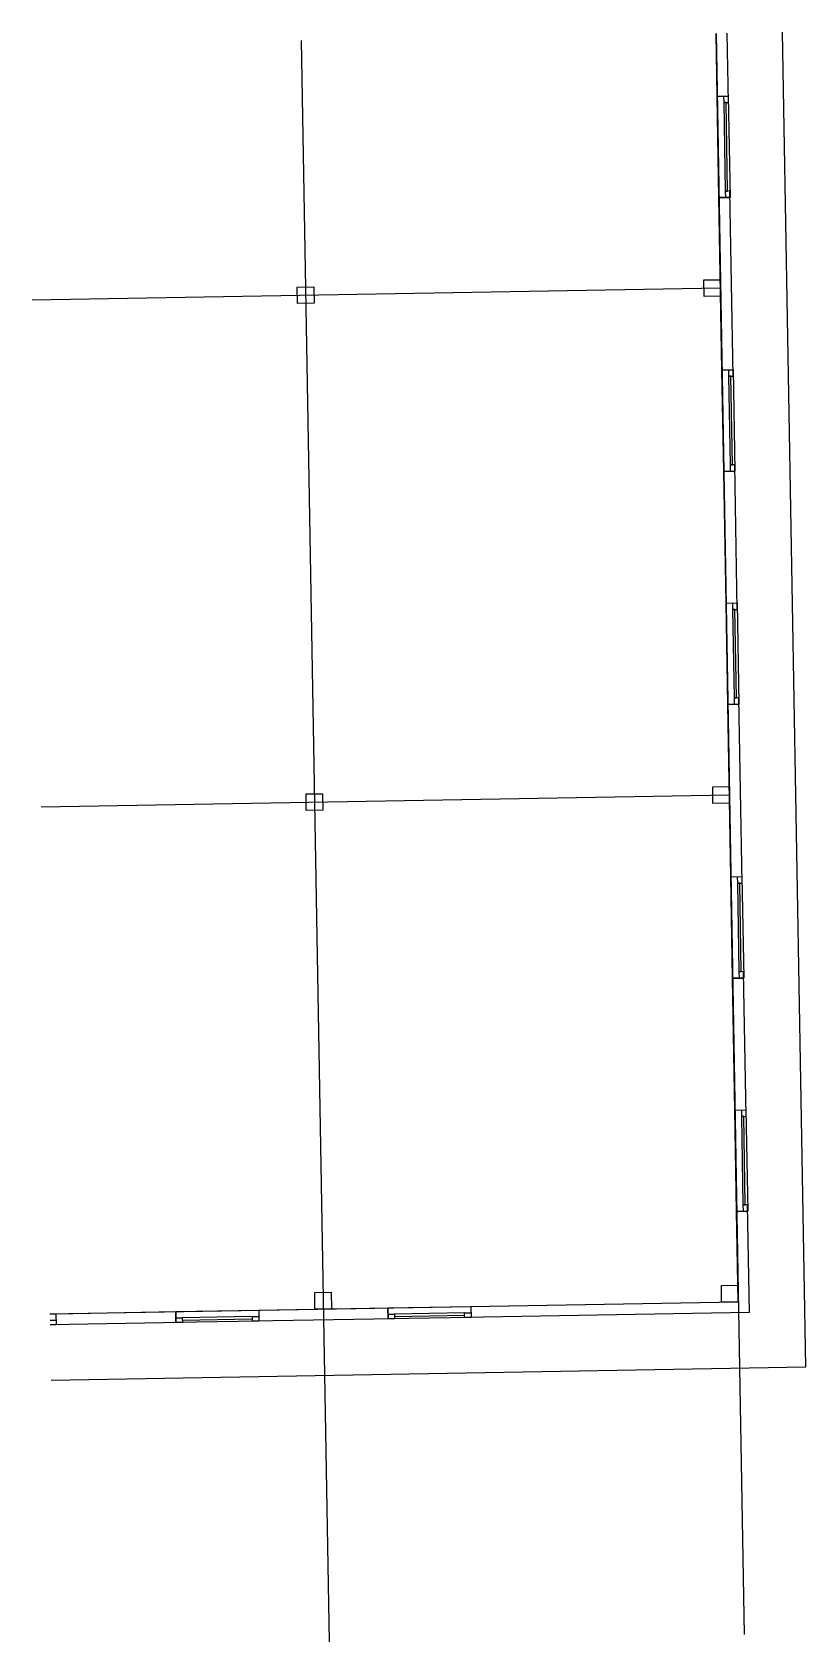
# Model space of a CAD drawing. Extents: x -12 to 979, y -12 to 2051.
import ezdxf

# ---------------------------------------------------------------- set-up
doc = ezdxf.new("R2010")
doc.units = 0

msp = doc.modelspace()

# ---------------------------------------------------------------- linework, layer by layer
for p, q in [((863.8, 2049.3), (899.6, -2.4)), ((865.2, 1968.7), (863.8, 2049.3)), ((879.5, 1960.7), (877.9, 2049.6)), ((978.6, 340.6), (948.8, 2050.8)), ((332.4, 2040), (368.2, -11.6)), ((865.2, 1968.7), (879.3, 1969)), ((865.2, 1968.7), (879.3, 1969)), ((867.4, 1838.8), (865.2, 1968.7)), ((865.2, 1968.7), (865.2, 1968.7)), ((873.4, 1968.9), (873.6, 1960.6)), ((873.6, 1960.6), (879.5, 1960.7)), ((876.5, 1960.7), (873.6, 1960.6)), ((873.6, 1960.6), (875.6, 1847.3)), ((873.6, 1960.6), (873.6, 1960.6)), ((878.5, 1847.3), (876.5, 1960.7)), ((879.3, 1969), (881.6, 1839.1)), ((879.5, 1960.7), (879.5, 1960.7)), ((867.4, 1838.8), (881.6, 1839.1)), ((881.6, 1839.1), (867.4, 1838.8)), ((871.3, 1618), (867.4, 1838.8)), ((881.5, 1847.4), (875.6, 1847.3)), ((875.6, 1847.3), (878.5, 1847.3)), ((875.6, 1847.3), (875.7, 1839)), ((885.6, 1610), (881.5, 1847.4)), ((881.6, 1839.1), (881.6, 1839.1)), ((848, 1733.4), (869.3, 1733.7)), ((848.4, 1712.1), (848, 1733.4)), ((848, 1733.4), (848, 1733.4)), ((869.3, 1733.7), (869.6, 1712.5)), ((-12.1, 1707.7), (869.5, 1723.1)), ((327.2, 1724.3), (348.5, 1724.7)), ((327.6, 1703), (327.2, 1724.3)), ((327.2, 1724.3), (327.2, 1724.3)), ((348.5, 1724.7), (348.9, 1703.4)), ((869.6, 1712.5), (848.4, 1712.1)), ((348.9, 1703.4), (327.6, 1703)), ((871.3, 1618), (885.5, 1618.3)), ((871.3, 1618), (885.5, 1618.3)), ((873.6, 1488.1), (871.3, 1618)), ((871.3, 1618), (871.3, 1618)), ((879.6, 1618.2), (879.7, 1609.9)), ((879.7, 1609.9), (885.6, 1610)), ((879.7, 1609.9), (881.7, 1496.5)), ((882.7, 1609.9), (879.7, 1609.9)), ((879.7, 1609.9), (879.7, 1609.9)), ((884.6, 1496.6), (882.7, 1609.9)), ((885.5, 1618.3), (887.7, 1488.4)), ((885.6, 1610), (885.6, 1610)), ((873.6, 1488.1), (887.7, 1488.4)), ((887.7, 1488.4), (873.6, 1488.1)), ((876.5, 1319.2), (873.6, 1488.1)), ((881.7, 1496.5), (884.6, 1496.6)), ((887.6, 1496.6), (881.7, 1496.5)), ((881.7, 1496.5), (881.8, 1488.3)), ((890.8, 1311.2), (887.6, 1496.6)), ((887.7, 1488.4), (887.7, 1488.4)), ((876.5, 1319.2), (890.7, 1319.5)), ((876.5, 1319.2), (890.7, 1319.5)), ((878.8, 1189.3), (876.5, 1319.2)), ((876.5, 1319.2), (876.5, 1319.2)), ((884.8, 1319.4), (884.9, 1311.1)), ((884.9, 1311.1), (890.8, 1311.2)), ((887.9, 1311.2), (884.9, 1311.1)), ((884.9, 1311.1), (886.9, 1197.7)), ((884.9, 1311.1), (884.9, 1311.1)), ((889.9, 1197.8), (887.9, 1311.2)), ((890.7, 1319.5), (893, 1189.6)), ((890.8, 1311.2), (890.8, 1311.2)), ((892.8, 1197.9), (886.9, 1197.7)), ((886.9, 1197.7), (889.9, 1197.8)), ((886.9, 1197.7), (887, 1189.5)), ((897, 960.5), (892.8, 1197.9)), ((878.8, 1189.3), (893, 1189.6)), ((893, 1189.6), (878.8, 1189.3)), ((882.6, 968.5), (878.8, 1189.3)), ((893, 1189.6), (893, 1189.6)), ((-0.7, 1058.2), (880.8, 1073.6)), ((338.6, 1074.8), (359.8, 1075.1)), ((338.9, 1053.5), (338.6, 1074.8)), ((338.6, 1074.8), (338.6, 1074.8)), ((359.8, 1075.1), (360.2, 1053.9)), ((859.4, 1083.9), (880.6, 1084.2)), ((859.7, 1062.6), (859.4, 1083.9)), ((859.4, 1083.9), (859.4, 1083.9)), ((880.6, 1084.2), (881, 1063)), ((360.2, 1053.9), (338.9, 1053.5)), ((881, 1063), (859.7, 1062.6)), ((882.6, 968.5), (896.8, 968.8)), ((882.6, 968.5), (896.8, 968.8)), ((884.9, 838.6), (882.6, 968.5)), ((882.6, 968.5), (882.6, 968.5)), ((890.9, 968.6), (891, 960.4)), ((891, 960.4), (897, 960.5)), ((891, 960.4), (893, 847)), ((894, 960.4), (891, 960.4)), ((891, 960.4), (891, 960.4)), ((896, 847.1), (894, 960.4)), ((896.8, 968.8), (899.1, 838.8)), ((897, 960.5), (897, 960.5)), ((893, 847), (896, 847.1)), ((898.9, 847.1), (893, 847)), ((893, 847), (893.2, 838.7)), ((902.2, 661.7), (898.9, 847.1)), ((884.9, 838.6), (899.1, 838.8)), ((899.1, 838.8), (884.9, 838.6)), ((887.9, 669.7), (884.9, 838.6)), ((899.1, 838.8), (899.1, 838.8)), ((887.9, 669.7), (902, 670)), ((887.9, 669.7), (902, 670)), ((890.1, 539.8), (887.9, 669.7)), ((887.9, 669.7), (887.9, 669.7)), ((896.1, 669.9), (896.3, 661.6)), ((896.3, 661.6), (902.2, 661.7)), ((899.2, 661.7), (896.3, 661.6)), ((896.3, 661.6), (898.2, 548.2)), ((896.3, 661.6), (896.3, 661.6)), ((901.2, 548.3), (899.2, 661.7)), ((902, 670), (904.3, 540.1)), ((902.2, 661.7), (902.2, 661.7)), ((890.1, 539.8), (904.3, 540.1)), ((904.3, 540.1), (890.1, 539.8)), ((892.1, 424.1), (890.1, 539.8)), ((898.2, 548.2), (901.2, 548.3)), ((904.1, 548.3), (898.2, 548.2)), ((898.2, 548.2), (898.4, 540)), ((906.6, 410.2), (904.1, 548.3)), ((904.3, 540.1), (904.3, 540.1)), ((349.7, 435.9), (371, 436.3)), ((350.1, 414.6), (349.7, 435.9)), ((349.7, 435.9), (349.7, 435.9)), ((371, 436.3), (371.4, 415)), ((870.5, 445), (891.8, 445.4)), ((870.9, 423.7), (870.5, 445)), ((870.5, 445), (870.5, 445)), ((891.8, 445.4), (892.1, 424.1)), ((10.6, 408.7), (892.1, 424.1)), ((171.8, 411.5), (278.1, 413.4)), ((278.1, 413.4), (443.4, 416.3)), ((278.1, 413.4), (278.3, 399.2)), ((278.1, 413.4), (278.3, 399.2)), ((278.1, 413.4), (278.1, 413.4)), ((371.4, 415), (350.1, 414.6)), ((443.4, 416.3), (549.7, 418.1)), ((443.4, 416.3), (443.6, 402.1)), ((443.6, 402.1), (443.4, 416.3)), ((549.7, 418.1), (892.1, 424.1)), ((549.7, 418.1), (549.9, 403.9)), ((549.7, 418.1), (549.9, 403.9)), ((549.7, 418.1), (549.7, 418.1)), ((892.1, 424.1), (870.9, 423.7)), ((10.6, 408.7), (18.3, 408.8)), ((10.8, 400.4), (18.4, 400.6)), ((180.3, 397.5), (10.9, 394.5)), ((18.5, 394.7), (10.9, 394.5)), ((18.3, 408.8), (171.8, 411.5)), ((18.3, 408.8), (18.5, 394.7)), ((18.3, 408.8), (18.5, 394.7)), ((18.3, 408.8), (18.3, 408.8)), ((18.5, 394.7), (18.5, 394.7)), ((171.8, 411.5), (172, 397.4)), ((172, 397.4), (171.8, 411.5)), ((171.9, 403.3), (180.2, 403.4)), ((278.3, 399.2), (172, 397.4)), ((269.9, 405), (180.2, 403.4)), ((180.2, 403.4), (180.3, 397.5)), ((180.2, 403.4), (180.2, 400.5)), ((180.2, 400.5), (270, 402)), ((180.2, 400.5), (180.2, 400.5)), ((180.3, 397.5), (180.3, 397.5)), ((269.9, 405), (278.2, 405.1)), ((270, 402), (269.9, 405)), ((270, 399.1), (269.9, 405)), ((451.9, 402.2), (270, 399.1)), ((278.3, 399.2), (278.3, 399.2)), ((443.5, 408), (451.8, 408.1)), ((549.9, 403.9), (443.6, 402.1)), ((541.5, 409.7), (451.8, 408.1)), ((451.8, 408.1), (451.9, 402.2)), ((451.8, 408.1), (451.8, 405.2)), ((451.8, 405.2), (541.6, 406.8)), ((451.8, 405.2), (451.8, 405.2)), ((451.9, 402.2), (451.9, 402.2)), ((541.5, 409.7), (549.8, 409.9)), ((541.6, 406.8), (541.5, 409.7)), ((541.7, 403.8), (541.5, 409.7)), ((906.6, 410.2), (541.7, 403.8)), ((549.9, 403.9), (549.9, 403.9)), ((12.1, 323.7), (978.6, 340.6))]:
    msp.add_line(p, q)

doc.saveas('drawing.dxf')
